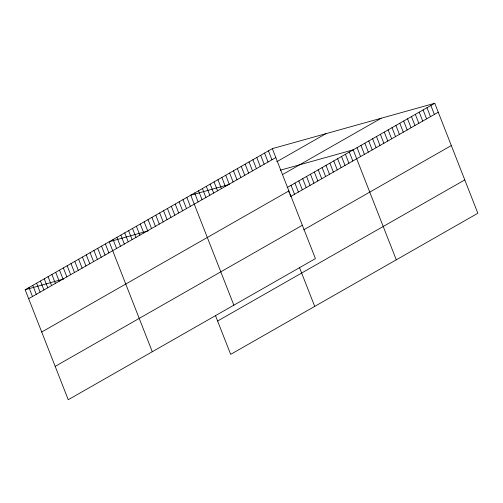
<?xml version="1.0" encoding="UTF-8"?>
<svg xmlns="http://www.w3.org/2000/svg" width="503" height="503" viewBox="0 0 503 503"><rect width="100%" height="100%" fill="white"/><g stroke="black" fill="none" stroke-linecap="round" stroke-linejoin="round"><path stroke-width="0.75" d="M272.324 148.637L315.425 258.605L68.245 399.722L25.15 289.747L272.324 148.637L434.755 103.278L477.85 213.253L230.676 354.364L215.366 315.293M28.652 298.681L275.826 157.571M276.725 161.759L325.925 133.672M282.755 174.428L381.155 118.249M287.156 187.544L434.755 103.278M41.718 332.024L288.892 190.914M438.258 112.213L290.659 196.478L289.847 194.416M55.179 366.379L302.353 225.269M303.724 229.821L451.323 145.556M217.61 321.021L464.785 179.911M229.047 184.513L190.756 195.208L233.857 305.176M280.221 170.221L353.188 149.85L396.282 259.818M148.171 230.883L109.189 241.773L152.283 351.742M25.15 289.747L63.435 279.058M430.87 105.498L434.372 114.433M426.984 107.717L430.486 116.652M423.098 109.931L426.601 118.865M419.219 112.15L422.715 121.085M415.333 114.37L418.836 123.304M411.448 116.589L414.95 125.517M407.562 118.802L411.064 127.737M403.683 121.022L407.179 129.956M399.797 123.241L403.299 132.17M395.911 125.454L399.413 134.389M392.026 127.674L395.528 136.609M388.146 129.893L391.642 138.828M384.261 132.107L387.763 141.041M380.375 134.326L383.877 143.261M376.489 136.546L379.991 145.48M372.604 138.759L376.106 147.693M368.724 140.978L372.226 149.913M364.838 143.198L368.341 152.132M360.953 145.411L364.455 154.346M357.067 147.631L360.569 156.565M349.302 152.063L352.804 160.998M345.416 154.283L348.919 163.217M341.531 156.502L345.033 165.437M337.651 158.715L341.147 167.65M333.766 160.935L337.268 169.869M329.88 163.154L333.382 172.089M325.994 165.368L329.496 174.302M322.115 167.587L325.611 176.522M318.229 169.807L321.731 178.741M314.344 172.02L317.846 180.954M310.458 174.239L313.96 183.174M306.572 176.459L310.074 185.393M302.693 178.672L306.195 187.606M298.807 180.891L302.309 189.826M294.921 183.111L298.424 192.045M291.036 185.324L294.538 194.259M288.502 190.983L289.307 193.045M268.439 150.856L271.941 159.791M264.559 153.075L268.061 162.01M260.673 155.289L264.176 164.223M256.788 157.508L260.29 166.443M299.404 267.319L314.715 306.384M252.902 159.728L256.404 168.662M249.023 161.941L252.525 170.875M245.137 164.16L248.639 173.095M241.251 166.38L244.754 175.314M237.366 168.593L240.868 177.528M233.486 170.813L236.982 179.747M229.601 173.032L233.103 181.967M225.715 175.245L229.217 184.18M221.829 177.465L225.331 186.399M217.95 179.684L221.446 188.619M214.064 181.897L217.566 190.832M210.179 184.117L213.681 193.051M206.293 186.336L209.795 195.271M202.407 188.556L205.909 197.484M198.528 190.769L202.03 199.704M194.642 192.989L198.144 201.923M186.871 197.421L190.373 206.356M182.991 199.641L186.494 208.575M179.106 201.86L182.608 210.795M175.22 204.073L178.722 213.008M171.334 206.293L174.837 215.227M167.455 208.512L170.951 217.447M163.569 210.726L167.071 219.66M159.684 212.945L163.186 221.88M155.798 215.165L159.3 224.099M151.919 217.378L155.414 226.312M148.033 219.597L151.535 228.532M144.147 221.817L147.649 230.751M140.262 224.03L143.764 232.964M136.382 226.249L139.878 235.184M132.496 228.469L135.999 237.403M128.611 230.682L132.113 239.617M124.725 232.902L128.227 241.836M120.839 235.121L124.342 244.056M116.96 237.334L120.462 246.269M113.074 239.554L116.577 248.488M105.372 243.955L108.868 252.89M101.549 246.13L105.052 255.065M97.733 248.312L101.229 257.247M93.91 250.494L97.412 259.429M90.087 252.676L93.589 261.61M86.271 254.858L89.773 263.792M82.448 257.039L85.95 265.974M78.631 259.221L82.134 268.149M74.809 261.397L78.311 270.331M70.992 263.578L74.488 272.513M67.169 265.76L70.672 274.695M63.353 267.942L66.849 276.876M59.53 270.124L63.032 279.058M55.707 272.305L59.209 281.24M51.891 274.481L55.393 283.415M48.068 276.663L51.57 285.597M44.251 278.844L47.754 287.779M40.429 281.026L43.931 289.961M36.612 283.208L40.114 292.142M32.789 285.39L36.291 294.324M28.973 287.571L32.469 296.506"/></g></svg>
